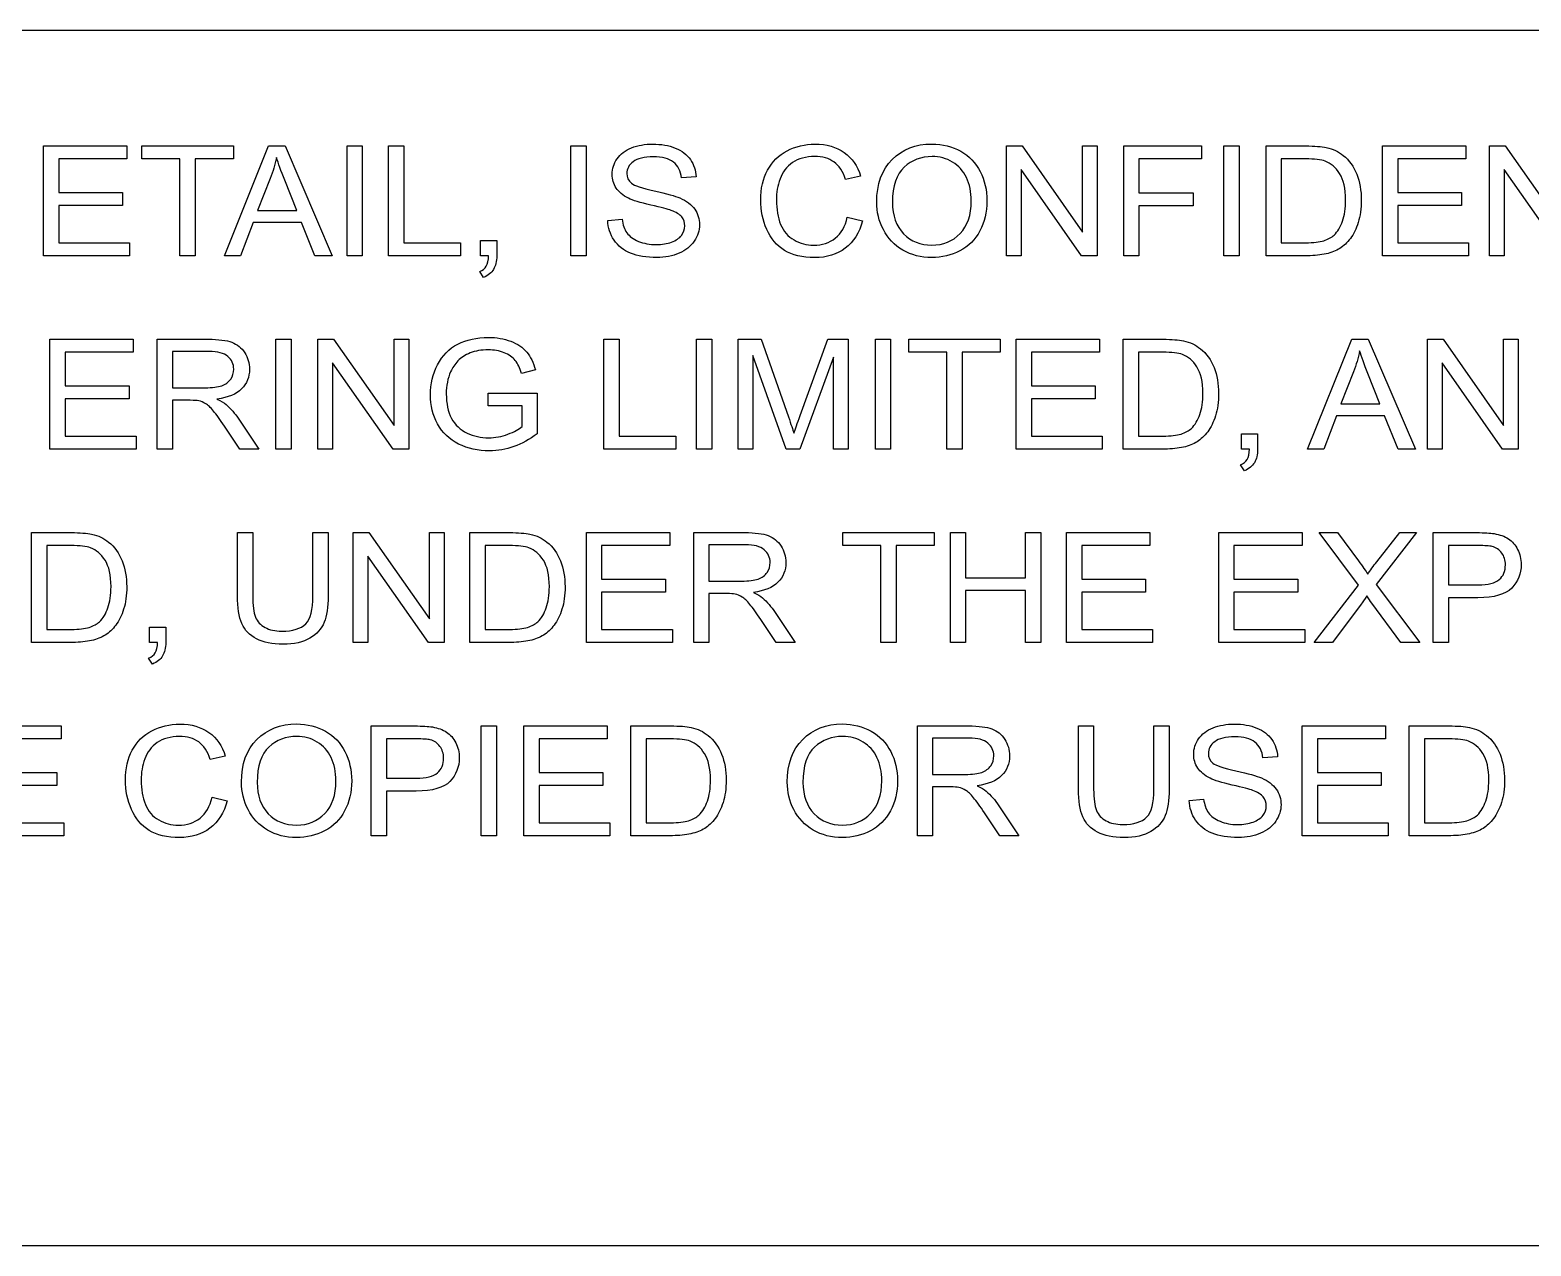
# Model space of a CAD drawing. Header units: millimetres. Extents: x 6 to 858, y 6 to 553.
# Drawn here: x 820.58 to 840.34, y 6.3 to 22.3 of the extents above; entities that cross this region are included whole.
import ezdxf

# ---------------------------------------------------------------- set-up
doc = ezdxf.new("R2010")
doc.units = ezdxf.units.MM
doc.layers.get('0').update_dxf_attribs({"linetype": 'CONTINUOUS'})

msp = doc.modelspace()

# ---------------------------------------------------------------- linework, layer by layer
at = {"color": 7}
for points in [[(784.10002, 22.29999), (857.91326, 22.29999)], [(836.85233, 19.330367), (836.85233, 20.774612), (837.37509, 20.774612)], [(837.371986, 20.604179), (837.053136, 20.604179), (837.053136, 19.5008)], [(829.348279, 20.367731), (829.15575, 20.353948)], [(831.514917, 20.378576), (831.317215, 20.334244)], [(823.742789, 20.347051), (823.576123, 19.92343)], [(823.576123, 19.92343), (824.090606, 19.92343), (823.932215, 20.323406)], [(828.185779, 19.794377), (828.375205, 19.810129)], [(831.339974, 19.836737), (831.540807, 19.788464)], [(826.511899, 19.330365), (826.511899, 19.532323), (826.724111, 19.532323), (826.724111, 19.330365)], [(837.053136, 19.5008), (837.377159, 19.5008)], [(826.617474, 19.330365), (826.511899, 19.330365)], [(837.399945, 19.33037), (836.85233, 19.330367)], [(826.551238, 19.044667), (826.499457, 19.120525)], [(822.255232, 16.786441), (822.255232, 18.230686), (822.928105, 18.230686)], [(829.903136, 16.786441), (829.903136, 18.230686), (830.205433, 18.230686), (830.564629, 17.20809)], [(830.717847, 17.225822), (831.081181, 18.230686), (831.351354, 18.230686), (831.351354, 16.786441), (831.15779, 16.786441), (831.15779, 17.995232), (830.716812, 16.786441), (830.535635, 16.786441), (830.096727, 18.015921), (830.096727, 16.786441), (829.903136, 16.786441)], [(834.973479, 16.786441), (834.973479, 18.230686), (835.496239, 18.230686)], [(822.936381, 18.07109), (822.456037, 18.07109), (822.456037, 17.593287)], [(835.493135, 18.060253), (835.174285, 18.060253), (835.174285, 16.956874)], [(827.233422, 17.826821), (827.052245, 17.779532)], [(838.003451, 17.803127), (837.836785, 17.379507)], [(822.456037, 17.593287), (822.887731, 17.593287)], [(837.836785, 17.379507), (838.351268, 17.379507), (838.192877, 17.779483)], [(822.688968, 17.427775), (822.456037, 17.427775), (822.456037, 16.786436), (822.255232, 16.786441)], [(826.613336, 17.352909), (826.613336, 17.522355), (827.256181, 17.523391), (827.256181, 16.987462)], [(827.059513, 17.084008), (827.059513, 17.352958), (826.613336, 17.352909)], [(823.328709, 17.17952), (823.592675, 16.786441), (823.340089, 16.786441), (823.139283, 17.086915)], [(835.174285, 16.956874), (835.498308, 16.956874)], [(836.529343, 16.786441), (836.529343, 16.9884), (836.741555, 16.9884), (836.741555, 16.786441)], [(835.521067, 16.786444), (834.973479, 16.786441)], [(836.634945, 16.786441), (836.529343, 16.786441)], [(836.568681, 16.500743), (836.516928, 16.576602)], [(820.597904, 14.242518), (820.597904, 15.686762), (821.120663, 15.686762)], [(823.310088, 14.852331), (823.310088, 15.686762), (823.510893, 15.686762), (823.510893, 14.853315)], [(824.302818, 15.686762), (824.503651, 15.686762), (824.503651, 14.852331)], [(824.302818, 14.853315), (824.302818, 15.686762)], [(826.369026, 14.242518), (826.369026, 15.686762), (826.891812, 15.686762)], [(829.317244, 14.242518), (829.317244, 15.686762), (829.99009, 15.686762)], [(837.48483, 14.242518), (838.071757, 14.995179), (837.55417, 15.686762), (837.793308, 15.686762), (838.068653, 15.316343)], [(838.310894, 15.303536), (838.616268, 15.686762), (838.834688, 15.686762), (838.301584, 15.006016), (838.876096, 14.242518), (838.627648, 14.242518), (838.245665, 14.757756)], [(839.053108, 14.242518), (839.053108, 15.686762), (839.625578, 15.686762)], [(821.11756, 15.516329), (820.798737, 15.516329), (820.798737, 14.41295)], [(826.888709, 15.516329), (826.569859, 15.516329), (826.569859, 14.41295)], [(829.998393, 15.527167), (829.518049, 15.527167), (829.518049, 15.049364)], [(839.64213, 15.516322), (839.25394, 15.516322), (839.25394, 15.000106)], [(829.518049, 15.049364), (829.949716, 15.049364)], [(829.75098, 14.883851), (829.518049, 14.883851), (829.518049, 14.242513), (829.317244, 14.242518)], [(839.643165, 14.829682), (839.25394, 14.829682), (839.25394, 14.242526), (839.053108, 14.242518)], [(839.25394, 15.000106), (839.646268, 15.000106)], [(830.390721, 14.635597), (830.654687, 14.242518), (830.402101, 14.242518), (830.201268, 14.542991)], [(838.106958, 14.745934), (837.726009, 14.242518), (837.48483, 14.242518)], [(822.153767, 14.242518), (822.153767, 14.444474), (822.36598, 14.444474), (822.36598, 14.242518)], [(821.145519, 14.242495), (820.597904, 14.242518)], [(820.798737, 14.41295), (821.122732, 14.41295)], [(822.25937, 14.242518), (822.153767, 14.242518)], [(826.916641, 14.242495), (826.369026, 14.242518)], [(826.569859, 14.41295), (826.893881, 14.41295)], [(822.193106, 13.95682), (822.141353, 14.032678)], [(825.072991, 11.698602), (825.072991, 13.142849), (825.645434, 13.142849)], [(828.490118, 11.698602), (828.490118, 13.142849), (829.012877, 13.142849)], [(832.26233, 11.698605), (832.26233, 13.142852), (832.935204, 13.142852)], [(834.382388, 12.30842), (834.382388, 13.142852), (834.583193, 13.142852), (834.583193, 12.309405)], [(835.375118, 13.142852), (835.575951, 13.142852), (835.575951, 12.30842)], [(835.375118, 12.309405), (835.375118, 13.142852)], [(838.738423, 11.698605), (838.738423, 13.142852), (839.261182, 13.142852)], [(825.662014, 12.972409), (825.273824, 12.972409), (825.273824, 12.456191)], [(829.009773, 12.972416), (828.690951, 12.972416), (828.690951, 11.869037)], [(832.94348, 12.983257), (832.463136, 12.983257), (832.463136, 12.505454)], [(839.258079, 12.972419), (838.939256, 12.972419), (838.939256, 11.86904)], [(823.150663, 12.746811), (822.952933, 12.702479)], [(837.004486, 12.735968), (836.811957, 12.722185)], [(825.273824, 12.456191), (825.666152, 12.456191)], [(832.463136, 12.505454), (832.89483, 12.505454)], [(825.663048, 12.285766), (825.273824, 12.285766), (825.273824, 11.69861), (825.072991, 11.698602)], [(832.696066, 12.339941), (832.463136, 12.339941), (832.463136, 11.6986), (832.26233, 11.698605)], [(822.97572, 12.204972), (823.176526, 12.156702)], [(833.335808, 12.091684), (833.599774, 11.698605), (833.347187, 11.698605), (833.146382, 11.999081)], [(835.841986, 12.162617), (836.031412, 12.178369)], [(828.690951, 11.869037), (829.014973, 11.869037)], [(838.939256, 11.86904), (839.263251, 11.86904)], [(829.037733, 11.698581), (828.490118, 11.698602)], [(839.286038, 11.698584), (838.738423, 11.698605)], [(855.099988, 6.299996), (787.099979, 6.299996)]]:
    msp.add_lwpolyline(points, dxfattribs=at)
for points in [[(820.757329, 19.330365), (820.757329, 20.774609), (821.8546, 20.774609), (821.8546, 20.604176), (820.958135, 20.604176), (820.958135, 20.16184), (821.797675, 20.16184), (821.797675, 19.992392), (820.958135, 19.992392), (820.958135, 19.500797), (821.889801, 19.500797), (821.889801, 19.330365)], [(822.553364, 19.330365), (822.553364, 20.604176), (822.053364, 20.604176), (822.053364, 20.774609), (823.256238, 20.774609), (823.256238, 20.604176), (822.75417, 20.604176), (822.75417, 19.330365)], [(823.138221, 19.330365), (823.721037, 20.774609), (823.937388, 20.774609), (824.558508, 19.330365), (824.329716, 19.330365), (824.152704, 19.767776), (823.518135, 19.767776), (823.351469, 19.330365)], [(824.753106, 19.330365), (824.753106, 20.774609), (824.953939, 20.774609), (824.953939, 19.330365)], [(825.299687, 19.330365), (825.299687, 20.774609), (825.50052, 20.774609), (825.50052, 19.500797), (826.247933, 19.500797), (826.247933, 19.330365)], [(827.699255, 19.330365), (827.699255, 20.774609), (827.900061, 20.774609), (827.900061, 19.330365)], [(833.435176, 19.330367), (833.435176, 20.774612), (833.641182, 20.774612), (834.438279, 19.640694), (834.438279, 20.774612), (834.630836, 20.774612), (834.630836, 19.330367), (834.42483, 19.330367), (833.627733, 20.465272), (833.627733, 19.330367)], [(834.978652, 19.330367), (834.978652, 20.774612), (836.002445, 20.774612), (836.002445, 20.604179), (835.179458, 20.604179), (835.179458, 20.156917), (835.89167, 20.156917), (835.89167, 19.986484), (835.179458, 19.986484), (835.179458, 19.330367)], [(836.297474, 19.330367), (836.297474, 20.774612), (836.49828, 20.774612), (836.49828, 19.330367)], [(838.387503, 19.330367), (838.387503, 20.774612), (839.484802, 20.774612), (839.484802, 20.604179), (838.588309, 20.604179), (838.588309, 20.161842), (839.427849, 20.161842), (839.427849, 19.992394), (838.588309, 19.992394), (838.588309, 19.5008), (839.519975, 19.5008), (839.519975, 19.330367)], [(839.795348, 19.330367), (839.795348, 20.774612), (840.001354, 20.774612), (840.798424, 19.640694), (840.798424, 20.774612), (840.990981, 20.774612), (840.990981, 19.330367), (840.784975, 19.330367), (839.987878, 20.465272), (839.987878, 19.330367)], [(831.72713, 20.03377)], [(831.93417, 20.030817)], [(828.185779, 19.794377)], [(831.339974, 19.836737)], [(820.842214, 16.786441), (820.842214, 18.230686), (821.939485, 18.230686), (821.939485, 18.060253), (821.04302, 18.060253), (821.04302, 17.617916), (821.88256, 17.617916), (821.88256, 17.448468), (821.04302, 17.448468), (821.04302, 16.956874), (821.974686, 16.956874), (821.974686, 16.786441)], [(823.817302, 16.786441), (823.817302, 18.230686), (824.018135, 18.230686), (824.018135, 16.786441)], [(824.370089, 16.786441), (824.370089, 18.230686), (824.576095, 18.230686), (825.373192, 17.096765), (825.373192, 18.230686), (825.565749, 18.230686), (825.565749, 16.786441), (825.359743, 16.786441), (824.562646, 17.921346), (824.562646, 16.786441)], [(828.132991, 16.786441), (828.132991, 18.230686), (828.333824, 18.230686), (828.333824, 16.956874), (829.08121, 16.956874), (829.08121, 16.786441)], [(829.354486, 16.786441), (829.354486, 18.230686), (829.555319, 18.230686), (829.555319, 16.786441)], [(831.709543, 16.786441), (831.709543, 18.230686), (831.910376, 18.230686), (831.910376, 16.786441)], [(832.65052, 16.786441), (832.65052, 18.060253), (832.150521, 18.060253), (832.150521, 18.230686), (833.353395, 18.230686), (833.353395, 18.060253), (832.851353, 18.060253), (832.851353, 16.786441)], [(833.563538, 16.786441), (833.563538, 18.230686), (834.660837, 18.230686), (834.660837, 18.060253), (833.764371, 18.060253), (833.764371, 17.617916), (834.603911, 17.617916), (834.603911, 17.448468), (833.764371, 17.448468), (833.764371, 16.956874), (834.696038, 16.956874), (834.696038, 16.786441)], [(837.398911, 16.786441), (837.981699, 18.230686), (838.19805, 18.230686), (838.81917, 16.786441), (838.590378, 16.786441), (838.413366, 17.223853), (837.778797, 17.223853), (837.612158, 16.786441)], [(838.97756, 16.786441), (838.97756, 18.230686), (839.183539, 18.230686), (839.980636, 17.096765), (839.980636, 18.230686), (840.173193, 18.230686), (840.173193, 16.786441), (839.967187, 16.786441), (839.17009, 17.921346), (839.17009, 16.786441)], [(824.835922, 14.242518), (824.835922, 15.686762), (825.041928, 15.686762), (825.839025, 14.552842), (825.839025, 15.686762), (826.031555, 15.686762), (826.031555, 14.242518), (825.825577, 14.242518), (825.028479, 15.377423), (825.028479, 14.242518)], [(827.904199, 14.242518), (827.904199, 15.686762), (829.001497, 15.686762), (829.001497, 15.516329), (828.105032, 15.516329), (828.105032, 15.073993), (828.944572, 15.073993), (828.944572, 14.904545), (828.105032, 14.904545), (828.105032, 14.41295), (829.036698, 14.41295), (829.036698, 14.242518)], [(831.782014, 14.242518), (831.782014, 15.516329), (831.282014, 15.516329), (831.282014, 15.686762), (832.484888, 15.686762), (832.484888, 15.516329), (831.982819, 15.516329), (831.982819, 14.242518)], [(832.697101, 14.242518), (832.697101, 15.686762), (832.897934, 15.686762), (832.897934, 15.093696), (833.686728, 15.093696), (833.686728, 15.686762), (833.887561, 15.686762), (833.887561, 14.242518), (833.686728, 14.242518), (833.686728, 14.923264), (832.897934, 14.923264), (832.897934, 14.242518)], [(834.226066, 14.242518), (834.226066, 15.686762), (835.323365, 15.686762), (835.323365, 15.516329), (834.426899, 15.516329), (834.426899, 15.073993), (835.266412, 15.073993), (835.266412, 14.904545), (834.426899, 14.904545), (834.426899, 14.41295), (835.358566, 14.41295), (835.358566, 14.242518)], [(836.229141, 14.242518), (836.229141, 15.686762), (837.32644, 15.686762), (837.32644, 15.516329), (836.429974, 15.516329), (836.429974, 15.073993), (837.269487, 15.073993), (837.269487, 14.904545), (836.429974, 14.904545), (836.429974, 14.41295), (837.361641, 14.41295), (837.361641, 14.242518)], [(819.893968, 11.6986), (819.893968, 13.142846), (820.991267, 13.142846), (820.991267, 12.972414), (820.094801, 12.972414), (820.094801, 12.530077), (820.934341, 12.530077), (820.934341, 12.360629), (820.094801, 12.360629), (820.094801, 11.869035), (821.026467, 11.869035), (821.026467, 11.6986)], [(826.521209, 11.698602), (826.521209, 13.142849), (826.722042, 13.142849), (826.722042, 11.698602)], [(827.080204, 11.698602), (827.080204, 13.142849), (828.177502, 13.142849), (828.177502, 12.972416), (827.281037, 12.972416), (827.281037, 12.53008), (828.120577, 12.53008), (828.120577, 12.360632), (827.281037, 12.360632), (827.281037, 11.869037), (828.212703, 11.869037), (828.212703, 11.698602)], [(837.328509, 11.698605), (837.328509, 13.142852), (838.425808, 13.142852), (838.425808, 12.972419), (837.529342, 12.972419), (837.529342, 12.530082), (838.368854, 12.530082), (838.368854, 12.360634), (837.529342, 12.360634), (837.529342, 11.86904), (838.460981, 11.86904), (838.460981, 11.698605)], [(823.362875, 12.402005)], [(823.569916, 12.399052)], [(830.549111, 12.402008)], [(830.756124, 12.399054)], [(822.97572, 12.204972)], [(835.841986, 12.162614)]]:
    msp.add_lwpolyline(points, close=True, dxfattribs=at)
for points in [[(828.308968, 20.605156), (828.352436, 20.668862), (828.415923, 20.717134), (828.499429, 20.749972)], [(828.499429, 20.749972), (828.582934, 20.782812), (828.67576, 20.799233), (828.777905, 20.799233)], [(828.777905, 20.799233), (828.890395, 20.799233), (828.989428, 20.781828), (829.075003, 20.747019)], [(830.547042, 20.71156), (830.658825, 20.770014), (830.781661, 20.79924), (830.915549, 20.79924)], [(830.915549, 20.79924), (831.067388, 20.79924), (831.19506, 20.76246), (831.298566, 20.6889)], [(831.930032, 20.596295), (832.0653, 20.732248), (832.239898, 20.800225), (832.453825, 20.800225)], [(832.453825, 20.800225), (832.593921, 20.800225), (832.720214, 20.768371), (832.832705, 20.704663)], [(837.37509, 20.774612), (837.493097, 20.774612), (837.583155, 20.76772), (837.645262, 20.753936)], [(837.645262, 20.753936), (837.732217, 20.73489), (837.806412, 20.70041), (837.867848, 20.650496)], [(823.824571, 20.622895), (823.805241, 20.530291), (823.777981, 20.438343), (823.742789, 20.347051)], [(823.932215, 20.323406), (823.883901, 20.44491), (823.84802, 20.544739), (823.824571, 20.622895)], [(828.243739, 20.401226), (828.243739, 20.474128), (828.265482, 20.542104), (828.308968, 20.605156)], [(828.520146, 20.566741), (828.464936, 20.524708), (828.43733, 20.473808), (828.43733, 20.41404)], [(828.786181, 20.630777), (828.664725, 20.630777), (828.576047, 20.609431), (828.520146, 20.566741)], [(829.050147, 20.560831), (828.990798, 20.607462), (828.90281, 20.630777), (828.786181, 20.630777)], [(829.15575, 20.353948), (829.145404, 20.445238), (829.110204, 20.514199), (829.050147, 20.560831)], [(829.075003, 20.747019), (829.161267, 20.712866), (829.227522, 20.662294), (829.273767, 20.595303)], [(829.273767, 20.595303), (829.319993, 20.528311), (829.344831, 20.452454), (829.348279, 20.367731)], [(830.289256, 20.456403), (830.350003, 20.568712), (830.435931, 20.653765), (830.547042, 20.71156)], [(830.618451, 20.555906), (830.540463, 20.502707), (830.485597, 20.431117), (830.453854, 20.341138)], [(830.911411, 20.635702), (830.794783, 20.635702), (830.697129, 20.609103), (830.618451, 20.555906)], [(831.163997, 20.563785), (831.097062, 20.61173), (831.012867, 20.635702), (830.911411, 20.635702)], [(831.317215, 20.334244), (831.282005, 20.439328), (831.230932, 20.515841), (831.163997, 20.563785)], [(831.298566, 20.6889), (831.402091, 20.615342), (831.474208, 20.511901), (831.514917, 20.378576)], [(831.72713, 20.03377), (831.72713, 20.273491), (831.794764, 20.461), (831.930032, 20.596295)], [(832.45486, 20.635705), (832.312695, 20.635705), (832.190204, 20.589074), (832.087388, 20.495813)], [(832.72506, 20.562803), (832.645003, 20.611404), (832.554936, 20.635705), (832.45486, 20.635705)], [(832.908279, 20.358875), (832.86688, 20.446882), (832.805807, 20.514858), (832.72506, 20.562803)], [(832.832705, 20.704663), (832.945195, 20.640957), (833.03077, 20.551964), (833.089429, 20.437684)], [(837.631814, 20.574625), (837.577982, 20.594328), (837.491373, 20.604179), (837.371986, 20.604179)], [(837.82124, 20.411089), (837.769496, 20.492529), (837.706354, 20.547041), (837.631814, 20.574625)], [(837.867848, 20.650496), (837.947887, 20.586132), (838.00758, 20.503707), (838.046928, 20.403221)], [(828.296554, 20.220943), (828.261344, 20.274798), (828.243739, 20.334893), (828.243739, 20.401226)], [(828.43733, 20.41404), (828.43733, 20.362155), (828.456995, 20.319466), (828.496325, 20.285971)], [(830.199199, 20.063324), (830.199199, 20.213726), (830.229218, 20.344753), (830.289256, 20.456403)], [(832.087388, 20.495813), (831.985242, 20.403207), (831.93417, 20.248208), (831.93417, 20.030817)], [(832.971412, 20.051505), (832.971412, 20.169068), (832.950368, 20.271525), (832.908279, 20.358875)], [(833.089429, 20.437684), (833.148777, 20.324063), (833.178452, 20.195007), (833.178452, 20.050518)], [(837.899918, 20.063327), (837.899918, 20.214385), (837.873692, 20.330306), (837.82124, 20.411089)], [(838.046928, 20.403221), (838.086948, 20.303391), (838.106958, 20.189112), (838.106958, 20.060384)], [(828.459055, 20.086961), (828.386602, 20.123083), (828.332435, 20.167743), (828.296554, 20.220943)], [(828.496325, 20.285971), (828.534983, 20.252474), (828.63574, 20.217993), (828.798595, 20.182528)], [(828.798595, 20.182528), (828.962158, 20.147719), (829.074304, 20.117179), (829.135032, 20.090909)], [(830.453854, 20.341138), (830.422111, 20.251817), (830.406239, 20.159541), (830.406239, 20.064309)], [(828.752015, 19.996325), (828.612609, 20.028507), (828.514955, 20.058719), (828.459055, 20.086961)], [(829.022215, 19.926379), (828.981488, 19.941492), (828.891421, 19.964807), (828.752015, 19.996325)], [(829.135032, 20.090909), (829.223365, 20.052159), (829.288586, 20.0029), (829.330692, 19.943134)], [(830.278911, 19.676155), (830.22577, 19.796346), (830.199199, 19.925402), (830.199199, 20.063324)], [(830.406239, 20.064309), (830.406239, 19.941493), (830.424878, 19.834111), (830.462157, 19.742163)], [(831.814084, 19.673202), (831.756114, 19.786823), (831.72713, 19.907013), (831.72713, 20.03377)], [(831.93417, 20.030817), (831.93417, 19.856771), (831.983173, 19.719505), (832.08118, 19.619019)], [(832.824428, 19.62099), (832.922417, 19.722133), (832.971412, 19.865638), (832.971412, 20.051505)], [(833.178452, 20.050518), (833.178452, 19.904058), (833.147398, 19.773031), (833.085291, 19.657439)], [(837.859544, 19.784526), (837.88646, 19.86137), (837.899918, 19.954303), (837.899918, 20.063327)], [(838.106958, 20.060384), (838.106958, 19.950704), (838.0935, 19.853501), (838.066584, 19.768776)], [(828.268595, 19.534292), (828.216143, 19.611136), (828.188537, 19.69783), (828.185779, 19.794377)], [(828.375205, 19.810129), (828.384098, 19.737885), (828.404806, 19.678447), (828.43733, 19.631815)], [(829.158853, 19.84067), (829.131248, 19.874823), (829.085702, 19.903393), (829.022215, 19.926379)], [(829.200261, 19.722451), (829.200261, 19.767769), (829.186459, 19.807175), (829.158853, 19.84067)], [(829.330692, 19.943134), (829.372781, 19.884024), (829.393825, 19.81572), (829.393825, 19.738222)], [(831.181584, 19.561877), (831.259572, 19.623614), (831.312369, 19.715234), (831.339974, 19.836737)], [(831.540807, 19.788464), (831.498701, 19.631496), (831.42279, 19.511634), (831.313077, 19.42888)], [(837.748796, 19.602271), (837.796402, 19.647589), (837.833318, 19.708341), (837.859544, 19.784526)], [(838.066584, 19.768776), (838.039669, 19.684053), (838.005166, 19.613778), (837.963078, 19.557952)], [(828.43733, 19.631815), (828.470453, 19.585841), (828.521526, 19.548405), (828.590548, 19.519509)], [(829.026353, 19.509656), (829.085012, 19.531329), (829.128489, 19.560884), (829.156784, 19.59832)], [(829.156784, 19.59832), (829.185769, 19.636413), (829.200261, 19.67779), (829.200261, 19.722451)], [(829.393825, 19.738222), (829.393825, 19.661379), (829.370712, 19.588805), (829.324485, 19.520501)], [(830.512876, 19.40031), (830.410731, 19.464018), (830.332743, 19.555966), (830.278911, 19.676155)], [(830.462157, 19.742163), (830.500108, 19.650871), (830.558767, 19.582566), (830.638135, 19.537248)], [(832.069774, 19.404251), (831.957283, 19.46993), (831.872053, 19.55958), (831.814084, 19.673202)], [(832.08118, 19.619019), (832.179859, 19.519189), (832.303384, 19.469274), (832.451756, 19.469274)], [(832.451756, 19.469274), (832.602905, 19.469274), (832.727129, 19.519846), (832.824428, 19.62099)], [(833.085291, 19.657439), (833.023183, 19.541846), (832.935195, 19.454167), (832.821325, 19.394401)], [(837.612158, 19.5274), (837.669438, 19.545132), (837.714984, 19.570089), (837.748796, 19.602271)], [(828.487014, 19.362875), (828.394543, 19.400968), (828.321736, 19.458107), (828.268595, 19.534292)], [(828.590548, 19.519509), (828.659552, 19.491266), (828.737187, 19.477145), (828.823451, 19.477145)], [(828.823451, 19.477145), (828.90006, 19.477145), (828.967694, 19.487982), (829.026353, 19.509656)], [(829.324485, 19.520501), (829.27824, 19.452853), (829.211641, 19.399983), (829.124687, 19.36189)], [(830.912446, 19.305736), (830.748883, 19.305736), (830.615693, 19.337261), (830.512876, 19.40031)], [(830.638135, 19.537248), (830.717484, 19.491931), (830.803404, 19.469272), (830.895893, 19.469272)], [(830.895893, 19.469272), (831.008384, 19.469272), (831.103614, 19.50014), (831.181584, 19.561877)], [(831.313077, 19.42888), (831.204035, 19.346784), (831.070491, 19.305736), (830.912446, 19.305736)], [(832.452791, 19.305736), (832.309936, 19.305736), (832.182264, 19.338574), (832.069774, 19.404251)], [(832.821325, 19.394401), (832.707455, 19.335291), (832.58461, 19.305736), (832.452791, 19.305736)], [(837.377159, 19.5008), (837.477235, 19.5008), (837.555568, 19.509667), (837.612158, 19.5274)], [(837.82437, 19.426926), (837.774677, 19.395401), (837.714285, 19.371428), (837.643193, 19.355009)], [(837.963078, 19.557952), (837.920971, 19.502784), (837.874735, 19.459109), (837.82437, 19.426926)], [(826.499457, 19.120525), (826.538805, 19.136951), (826.56779, 19.161252), (826.586411, 19.193427)], [(826.586411, 19.193427), (826.605051, 19.224953), (826.615405, 19.270599), (826.617474, 19.330365)], [(826.724111, 19.330365), (826.724111, 19.25615), (826.710309, 19.196384), (826.682703, 19.151066)], [(828.832762, 19.305736), (828.695425, 19.305736), (828.580176, 19.324782), (828.487014, 19.362875)], [(829.124687, 19.36189), (829.038422, 19.324454), (828.941114, 19.305736), (828.832762, 19.305736)], [(837.643193, 19.355009), (837.57281, 19.338583), (837.491727, 19.33037), (837.399945, 19.33037)], [(826.682703, 19.151066), (826.655098, 19.105092), (826.611276, 19.069626), (826.551238, 19.044667)], [(822.928105, 18.230686), (823.063355, 18.230686), (823.166181, 18.217551), (823.236582, 18.191281)], [(823.236582, 18.191281), (823.306966, 18.165666), (823.363211, 18.12002), (823.405318, 18.054343)], [(826.211697, 18.166699), (826.327636, 18.225809), (826.461171, 18.255364), (826.612302, 18.255364)], [(826.612302, 18.255364), (826.722033, 18.255364), (826.821066, 18.238288), (826.909399, 18.204137)], [(826.909399, 18.204137), (826.998422, 18.17064), (827.068125, 18.123681), (827.118508, 18.063258)], [(835.496239, 18.230686), (835.614246, 18.230686), (835.704304, 18.223794), (835.766412, 18.21001)], [(835.766412, 18.21001), (835.853366, 18.190964), (835.927552, 18.156484), (835.988969, 18.10657)], [(823.18276, 18.005085), (823.130998, 18.049089), (823.048872, 18.07109), (822.936381, 18.07109)], [(823.261411, 17.836622), (823.261411, 17.904926), (823.235194, 17.96108), (823.18276, 18.005085)], [(823.405318, 18.054343), (823.447407, 17.988665), (823.468451, 17.916091), (823.468451, 17.836622)], [(825.944601, 17.894795), (826.006726, 18.016956), (826.095759, 18.107591), (826.211697, 18.166699)], [(826.37526, 18.051436), (826.308307, 18.025165), (826.254131, 17.990356), (826.212732, 17.947009)], [(826.613336, 18.091828), (826.521554, 18.091828), (826.442196, 18.078364), (826.37526, 18.051436)], [(826.822445, 18.053408), (826.759648, 18.079021), (826.689945, 18.091828), (826.613336, 18.091828)], [(826.96736, 17.952921), (826.933547, 17.994953), (826.885242, 18.028449), (826.822445, 18.053408)], [(827.118508, 18.063258), (827.168891, 18.002836), (827.207196, 17.924023), (827.233422, 17.826821)], [(835.752963, 18.030699), (835.699131, 18.050402), (835.612522, 18.060253), (835.493135, 18.060253)], [(835.942389, 17.867163), (835.890626, 17.948603), (835.827485, 18.003115), (835.752963, 18.030699)], [(835.988969, 18.10657), (836.069027, 18.042206), (836.128729, 17.959781), (836.168077, 17.859295)], [(838.085233, 18.078972), (838.065904, 17.986367), (838.038643, 17.894419), (838.003451, 17.803127)], [(838.192877, 17.779483), (838.144563, 17.900986), (838.108682, 18.000816), (838.085233, 18.078972)], [(823.221037, 17.706581), (823.247953, 17.746644), (823.261411, 17.789991), (823.261411, 17.836622)], [(823.468451, 17.836622), (823.468451, 17.734165), (823.433604, 17.647799), (823.36391, 17.577525)], [(825.852474, 17.501716), (825.852474, 17.642265), (825.883183, 17.773292), (825.944601, 17.894795)], [(826.117474, 17.804161), (826.078834, 17.71484), (826.059514, 17.617965), (826.059514, 17.513538)], [(826.212732, 17.947009), (826.172005, 17.903662), (826.140252, 17.856046), (826.117474, 17.804161)], [(827.052245, 17.779532), (827.029485, 17.85309), (827.00119, 17.910887), (826.96736, 17.952921)], [(836.021067, 17.519401), (836.021067, 17.670459), (835.994841, 17.78638), (835.942389, 17.867163)], [(836.168077, 17.859295), (836.208097, 17.759465), (836.228107, 17.645186), (836.228107, 17.516458)], [(822.887731, 17.593287), (822.979513, 17.593287), (823.051285, 17.602154), (823.103048, 17.619888)], [(823.103048, 17.619888), (823.154792, 17.638276), (823.194122, 17.667174), (823.221037, 17.706581)], [(822.800777, 17.420883), (822.778, 17.425478), (822.74073, 17.427775), (822.688968, 17.427775)], [(822.89187, 17.382463), (822.862195, 17.400853), (822.831831, 17.41366), (822.800777, 17.420883)], [(823.36391, 17.577525), (823.294198, 17.50725), (823.186535, 17.462589), (823.040922, 17.443543)], [(823.040922, 17.443543), (823.094064, 17.419242), (823.134437, 17.39527), (823.162043, 17.371626)], [(825.945635, 17.116518), (825.883528, 17.231454), (825.852474, 17.359854), (825.852474, 17.501716)], [(826.059514, 17.513538), (826.059514, 17.384811), (826.082637, 17.277101), (826.128881, 17.190407)], [(835.980693, 17.2406), (836.007609, 17.317442), (836.021067, 17.410375), (836.021067, 17.519401)], [(836.228107, 17.516458), (836.228107, 17.406776), (836.214649, 17.309573), (836.187733, 17.22485)], [(822.994341, 17.285917), (822.956391, 17.331891), (822.922234, 17.364073), (822.89187, 17.382463)], [(823.139283, 17.086915), (823.080606, 17.173609), (823.032292, 17.239943), (822.994341, 17.285917)], [(823.162043, 17.371626), (823.220702, 17.320397), (823.276257, 17.256362), (823.328709, 17.17952)], [(830.564629, 17.20809), (830.597752, 17.112858), (830.621909, 17.041598), (830.6371, 16.994309)], [(830.6371, 16.994309), (830.654342, 17.046852), (830.681258, 17.124023), (830.717847, 17.225822)], [(835.869945, 17.058345), (835.917551, 17.103663), (835.954467, 17.164415), (835.980693, 17.2406)], [(836.187733, 17.22485), (836.160818, 17.140127), (836.126315, 17.069852), (836.084227, 17.014026)], [(826.221008, 16.852496), (826.099552, 16.913576), (826.007761, 17.001584), (825.945635, 17.116518)], [(826.128881, 17.190407), (826.175798, 17.103711), (826.243777, 17.039347), (826.332818, 16.997315)], [(826.332818, 16.997315), (826.421841, 16.955281), (826.516382, 16.934263), (826.61644, 16.934263)], [(826.871095, 16.981552), (826.953911, 17.013734), (827.016717, 17.047886), (827.059513, 17.084008)], [(835.73328, 16.983472), (835.790559, 17.001205), (835.836115, 17.026163), (835.869945, 17.058345)], [(836.084227, 17.014026), (836.04212, 16.958858), (835.995875, 16.915182), (835.945492, 16.883)], [(826.627819, 16.761862), (826.478758, 16.761862), (826.343154, 16.792073), (826.221008, 16.852496)], [(826.61644, 16.934263), (826.703394, 16.934263), (826.788279, 16.950026), (826.871095, 16.981552)], [(826.950807, 16.818016), (826.845903, 16.78058), (826.738241, 16.761862), (826.627819, 16.761862)], [(827.256181, 16.987462), (827.157502, 16.912591), (827.055711, 16.856109), (826.950807, 16.818016)], [(835.498308, 16.956874), (835.598366, 16.956874), (835.67669, 16.96574), (835.73328, 16.983472)], [(835.764343, 16.811083), (835.693959, 16.794657), (835.612867, 16.786444), (835.521067, 16.786444)], [(835.945492, 16.883), (835.895817, 16.851475), (835.835434, 16.827502), (835.764343, 16.811083)], [(836.516928, 16.576602), (836.556258, 16.593028), (836.585243, 16.617328), (836.603882, 16.649503)], [(836.700147, 16.607143), (836.672542, 16.561169), (836.62872, 16.525702), (836.568681, 16.500743)], [(836.603882, 16.649503), (836.622504, 16.681029), (836.632858, 16.726675), (836.634945, 16.786441)], [(836.741555, 16.786441), (836.741555, 16.712225), (836.727752, 16.652459), (836.700147, 16.607143)], [(821.120663, 15.686762), (821.238671, 15.686762), (821.328729, 15.679862), (821.390836, 15.666061)], [(821.390836, 15.666061), (821.477808, 15.647015), (821.552003, 15.612534), (821.613421, 15.562618)], [(826.891812, 15.686762), (827.00982, 15.686762), (827.099878, 15.679862), (827.161985, 15.666061)], [(827.161985, 15.666061), (827.248939, 15.647015), (827.323125, 15.612534), (827.384543, 15.562618)], [(829.99009, 15.686762), (830.125358, 15.686762), (830.228193, 15.673626), (830.298594, 15.647355)], [(830.298594, 15.647355), (830.368978, 15.621742), (830.425223, 15.576097), (830.46733, 15.51042)], [(839.625578, 15.686762), (839.726326, 15.686762), (839.80327, 15.682168), (839.856412, 15.672979)], [(839.856412, 15.672979), (839.930952, 15.661164), (839.993413, 15.638505), (840.043796, 15.605002)], [(821.377387, 15.486775), (821.323556, 15.506478), (821.236947, 15.516329), (821.11756, 15.516329)], [(821.566841, 15.323237), (821.515078, 15.404679), (821.451927, 15.459191), (821.377387, 15.486775)], [(821.613421, 15.562618), (821.69346, 15.498256), (821.753154, 15.41583), (821.792502, 15.315343)], [(827.148537, 15.486775), (827.094705, 15.506478), (827.008096, 15.516329), (826.888709, 15.516329)], [(827.337963, 15.323237), (827.2862, 15.404679), (827.223058, 15.459191), (827.148537, 15.486775)], [(827.384543, 15.562618), (827.4646, 15.498256), (827.524294, 15.41583), (827.563624, 15.315343)], [(830.244745, 15.461159), (830.193001, 15.505165), (830.110883, 15.527167), (829.998393, 15.527167)], [(830.323423, 15.292699), (830.323423, 15.361002), (830.297197, 15.417156), (830.244745, 15.461159)], [(830.46733, 15.51042), (830.509419, 15.444741), (830.530463, 15.372167), (830.530463, 15.292699)], [(839.829515, 15.503523), (839.795684, 15.512055), (839.733223, 15.516322), (839.64213, 15.516322)], [(839.955808, 15.417814), (839.924046, 15.461161), (839.881948, 15.489731), (839.829515, 15.503523)], [(840.004457, 15.263144), (840.004457, 15.323567), (839.988241, 15.375124), (839.955808, 15.417814)], [(840.043796, 15.605002), (840.094161, 15.572164), (840.134525, 15.525861), (840.164889, 15.466095)], [(840.164889, 15.466095), (840.195961, 15.406329), (840.211497, 15.340651), (840.211497, 15.269062)], [(821.645491, 14.975478), (821.645491, 15.126534), (821.619274, 15.242454), (821.566841, 15.323237)], [(821.792502, 15.315343), (821.832522, 15.215513), (821.852531, 15.101235), (821.852531, 14.972508)], [(827.416641, 14.975478), (827.416641, 15.126534), (827.390415, 15.242454), (827.337963, 15.323237)], [(827.563624, 15.315343), (827.603662, 15.215513), (827.623681, 15.101235), (827.623681, 14.972508)], [(830.283049, 15.162658), (830.309965, 15.202721), (830.323423, 15.246068), (830.323423, 15.292699)], [(830.530463, 15.292699), (830.530463, 15.190242), (830.495616, 15.103876), (830.425922, 15.033601)], [(838.068653, 15.316343), (838.125933, 15.239499), (838.166651, 15.180389), (838.190808, 15.139013)], [(838.190808, 15.139013), (838.224621, 15.191554), (838.264649, 15.246395), (838.310894, 15.303536)], [(839.922676, 15.069068), (839.977197, 15.115042), (840.004457, 15.179734), (840.004457, 15.263144)], [(840.211497, 15.269062), (840.211497, 15.146246), (840.170434, 15.042148), (840.088308, 14.956766)], [(829.949716, 15.049364), (830.041516, 15.049364), (830.113297, 15.05823), (830.16506, 15.075962)], [(830.425922, 15.033601), (830.35621, 14.963326), (830.248547, 14.918666), (830.102934, 14.899619)], [(830.16506, 15.075962), (830.216804, 15.094352), (830.256134, 15.12325), (830.283049, 15.162658)], [(839.646268, 15.000106), (839.776019, 15.000106), (839.868155, 15.023093), (839.922676, 15.069068)], [(821.605118, 14.696677), (821.632033, 14.773518), (821.645491, 14.866452), (821.645491, 14.975478)], [(821.852531, 14.972508), (821.852531, 14.862827), (821.839073, 14.765624), (821.812158, 14.680901)], [(823.368048, 14.489793), (823.329408, 14.578456), (823.310088, 14.699302), (823.310088, 14.852331)], [(823.510893, 14.853315), (823.510893, 14.727872), (823.522972, 14.635268), (823.547129, 14.575502)], [(824.208622, 14.485852), (824.27142, 14.549558), (824.302818, 14.672046), (824.302818, 14.853315)], [(824.503651, 14.852331), (824.503651, 14.707183), (824.486391, 14.59192), (824.451871, 14.50654)], [(827.376267, 14.696677), (827.403183, 14.773518), (827.416641, 14.866452), (827.416641, 14.975478)], [(827.623681, 14.972508), (827.623681, 14.862827), (827.610223, 14.765624), (827.583307, 14.680901)], [(829.862762, 14.87696), (829.840003, 14.881554), (829.802742, 14.883851), (829.75098, 14.883851)], [(829.953882, 14.83854), (829.924207, 14.85693), (829.893834, 14.869736), (829.862762, 14.87696)], [(830.056353, 14.741994), (830.018403, 14.787968), (829.984246, 14.82015), (829.953882, 14.83854)], [(830.102934, 14.899619), (830.156076, 14.875319), (830.196449, 14.851346), (830.224054, 14.827702)], [(830.224054, 14.827702), (830.282714, 14.776474), (830.338269, 14.712439), (830.390721, 14.635597)], [(838.179429, 14.854303), (838.145616, 14.80176), (838.121459, 14.765637), (838.106958, 14.745934)], [(838.245665, 14.757756), (838.224285, 14.787311), (838.202206, 14.819493), (838.179429, 14.854303)], [(840.088308, 14.956766), (840.006181, 14.872043), (839.8578, 14.829682), (839.643165, 14.829682)], [(821.49437, 14.514422), (821.541994, 14.55974), (821.57891, 14.620491), (821.605118, 14.696677)], [(821.812158, 14.680901), (821.785242, 14.596176), (821.75074, 14.525901), (821.708651, 14.470077)], [(827.265492, 14.514422), (827.313116, 14.55974), (827.350041, 14.620491), (827.376267, 14.696677)], [(827.583307, 14.680901), (827.556391, 14.596176), (827.52188, 14.525901), (827.479773, 14.470077)], [(830.201268, 14.542991), (830.142609, 14.629685), (830.094304, 14.696019), (830.056353, 14.741994)], [(821.122732, 14.41295), (821.222808, 14.41295), (821.301141, 14.421816), (821.357731, 14.439548)], [(821.357731, 14.439548), (821.415011, 14.457282), (821.460557, 14.48224), (821.49437, 14.514422)], [(821.708651, 14.470077), (821.666545, 14.414907), (821.620309, 14.371231), (821.569944, 14.339048)], [(823.561612, 14.287835), (823.47121, 14.334465), (823.406688, 14.401785), (823.368048, 14.489793)], [(823.547129, 14.575502), (823.571975, 14.516392), (823.614073, 14.470746), (823.673422, 14.438564)], [(823.673422, 14.438564), (823.73346, 14.406382), (823.806612, 14.390291), (823.892876, 14.390291)], [(823.892876, 14.390291), (824.040558, 14.390291), (824.145807, 14.422145), (824.208622, 14.485852)], [(824.451871, 14.50654), (824.417369, 14.421159), (824.354916, 14.351541), (824.264514, 14.297685)], [(826.893881, 14.41295), (826.993939, 14.41295), (827.072263, 14.421816), (827.128853, 14.439548)], [(827.128853, 14.439548), (827.186133, 14.457282), (827.231679, 14.48224), (827.265492, 14.514422)], [(827.479773, 14.470077), (827.437685, 14.414907), (827.391449, 14.371231), (827.341066, 14.339048)], [(821.388767, 14.267134), (821.318383, 14.250708), (821.237301, 14.242495), (821.145519, 14.242495)], [(821.569944, 14.339048), (821.520251, 14.307525), (821.459859, 14.283553), (821.388767, 14.267134)], [(822.228307, 14.10558), (822.246946, 14.137104), (822.257301, 14.18275), (822.25937, 14.242518)], [(822.36598, 14.242518), (822.36598, 14.168302), (822.352177, 14.108534), (822.324572, 14.063217)], [(823.91049, 14.217889), (823.768325, 14.217889), (823.652033, 14.241204), (823.561612, 14.287835)], [(824.264514, 14.297685), (824.174801, 14.244488), (824.056793, 14.217889), (823.91049, 14.217889)], [(827.159916, 14.267134), (827.089515, 14.250708), (827.008423, 14.242495), (826.916641, 14.242495)], [(827.341066, 14.339048), (827.291373, 14.307525), (827.23099, 14.283553), (827.159916, 14.267134)], [(822.141353, 14.032678), (822.180701, 14.049104), (822.209686, 14.073405), (822.228307, 14.10558)], [(822.324572, 14.063217), (822.296966, 14.017243), (822.253144, 13.981777), (822.193106, 13.95682)], [(821.925002, 12.824638), (821.98573, 12.936947), (822.07165, 13.022), (822.182761, 13.079795)], [(822.182761, 13.079795), (822.294562, 13.138248), (822.417406, 13.167475), (822.551295, 13.167475)], [(822.551295, 13.167475), (822.703115, 13.167475), (822.830788, 13.130696), (822.934312, 13.057138)], [(822.934312, 13.057138), (823.037819, 12.98358), (823.109935, 12.880137), (823.150663, 12.746811)], [(823.565777, 12.964532), (823.701027, 13.100484), (823.875625, 13.16846), (824.089571, 13.16846)], [(824.089571, 13.16846), (824.229667, 13.16846), (824.35596, 13.136607), (824.46845, 13.072901)], [(824.46845, 13.072901), (824.580941, 13.009193), (824.666515, 12.9202), (824.725174, 12.805922)], [(825.645434, 13.142849), (825.7462, 13.142849), (825.823154, 13.138255), (825.876295, 13.129066)], [(825.876295, 13.129066), (825.950835, 13.117251), (826.013287, 13.094592), (826.063652, 13.061089)], [(826.063652, 13.061089), (826.114035, 13.02825), (826.154409, 12.981947), (826.184773, 12.922179)], [(829.012877, 13.142849), (829.130903, 13.142849), (829.22097, 13.135949), (829.283077, 13.122148)], [(829.283077, 13.122148), (829.370031, 13.103102), (829.444217, 13.068621), (829.505635, 13.018705)], [(830.751986, 12.964535), (830.887254, 13.100487), (831.061861, 13.168462), (831.275807, 13.168462)], [(831.275807, 13.168462), (831.415903, 13.168462), (831.542196, 13.136609), (831.654686, 13.072903)], [(831.654686, 13.072903), (831.767177, 13.009196), (831.852751, 12.920203), (831.91141, 12.805924)], [(832.935204, 13.142852), (833.070453, 13.142852), (833.173279, 13.129716), (833.243681, 13.103444)], [(833.243681, 13.103444), (833.314065, 13.077831), (833.37031, 13.032185), (833.412417, 12.966507)], [(835.965175, 12.973393), (836.008643, 13.037101), (836.07213, 13.085374), (836.155636, 13.118212)], [(836.155636, 13.118212), (836.239142, 13.151051), (836.331967, 13.16747), (836.434112, 13.16747)], [(836.434112, 13.16747), (836.546603, 13.16747), (836.645635, 13.150065), (836.73121, 13.115256)], [(836.73121, 13.115256), (836.817474, 13.081103), (836.88372, 13.030532), (836.929947, 12.963543)], [(839.261182, 13.142852), (839.37919, 13.142852), (839.469257, 13.135951), (839.531382, 13.122151)], [(839.531382, 13.122151), (839.618336, 13.103104), (839.692522, 13.068623), (839.75394, 13.018707)], [(822.254197, 12.924141), (822.176209, 12.870942), (822.121343, 12.799353), (822.0896, 12.709376)], [(822.547157, 13.003939), (822.430528, 13.003939), (822.332875, 12.97734), (822.254197, 12.924141)], [(822.799743, 12.932022), (822.732789, 12.979967), (822.648594, 13.003939), (822.547157, 13.003939)], [(822.952933, 12.702479), (822.917742, 12.807563), (822.866678, 12.884077), (822.799743, 12.932022)], [(823.362875, 12.402005), (823.362875, 12.641728), (823.430509, 12.829237), (823.565777, 12.964532)], [(823.723106, 12.864048), (823.620979, 12.771443), (823.569916, 12.616445), (823.569916, 12.399052)], [(824.090606, 13.003942), (823.948441, 13.003942), (823.825941, 12.957311), (823.723106, 12.864048)], [(824.360779, 12.93104), (824.280721, 12.979641), (824.190664, 13.003942), (824.090606, 13.003942)], [(824.544025, 12.72711), (824.502608, 12.815119), (824.441525, 12.883095), (824.360779, 12.93104)], [(825.849371, 12.95961), (825.815558, 12.968142), (825.753106, 12.972409), (825.662014, 12.972409)], [(825.975664, 12.873901), (825.94392, 12.917248), (825.901823, 12.945818), (825.849371, 12.95961)], [(826.024313, 12.719229), (826.024313, 12.779653), (826.008097, 12.831211), (825.975664, 12.873901)], [(826.184773, 12.922179), (826.215826, 12.862413), (826.231353, 12.796736), (826.231353, 12.725149)], [(829.269628, 12.942862), (829.215797, 12.962565), (829.129179, 12.972416), (829.009773, 12.972416)], [(829.459054, 12.779324), (829.407292, 12.860764), (829.34415, 12.915276), (829.269628, 12.942862)], [(829.505635, 13.018705), (829.585692, 12.954341), (829.645386, 12.871916), (829.684716, 12.77143)], [(830.549111, 12.402008), (830.549111, 12.641731), (830.616736, 12.82924), (830.751986, 12.964535)], [(830.909342, 12.864051), (830.807197, 12.771446), (830.756124, 12.616447), (830.756124, 12.399054)], [(831.276842, 13.003945), (831.134677, 13.003945), (831.012177, 12.957313), (830.909342, 12.864051)], [(831.547014, 12.931043), (831.466957, 12.979644), (831.3769, 13.003945), (831.276842, 13.003945)], [(831.730233, 12.727113), (831.688834, 12.815121), (831.627761, 12.883098), (831.547014, 12.931043)], [(833.189859, 12.917249), (833.138097, 12.961254), (833.05597, 12.983257), (832.94348, 12.983257)], [(833.26851, 12.748788), (833.26851, 12.817092), (833.242293, 12.873246), (833.189859, 12.917249)], [(833.412417, 12.966507), (833.454505, 12.90083), (833.47555, 12.828257), (833.47555, 12.748788)], [(835.899946, 12.769466), (835.899946, 12.842368), (835.921689, 12.910343), (835.965175, 12.973393)], [(836.176354, 12.934981), (836.121143, 12.892947), (836.093538, 12.842046), (836.093538, 12.78228)], [(836.442388, 12.999014), (836.320932, 12.999014), (836.232254, 12.97767), (836.176354, 12.934981)], [(836.706354, 12.929069), (836.647006, 12.975699), (836.559017, 12.999014), (836.442388, 12.999014)], [(836.811957, 12.722185), (836.801612, 12.813477), (836.766411, 12.882438), (836.706354, 12.929069)], [(836.929947, 12.963543), (836.976191, 12.896551), (837.001038, 12.820693), (837.004486, 12.735968)], [(839.517906, 12.942865), (839.464075, 12.962568), (839.377466, 12.972419), (839.258079, 12.972419)], [(839.70736, 12.779327), (839.655597, 12.860766), (839.592446, 12.915279), (839.517906, 12.942865)], [(839.75394, 13.018707), (839.833997, 12.954343), (839.893691, 12.871918), (839.933021, 12.771432)], [(821.834944, 12.431559), (821.834944, 12.581961), (821.864964, 12.712987), (821.925002, 12.824638)], [(822.0896, 12.709376), (822.057856, 12.620055), (822.041984, 12.527778), (822.041984, 12.432546)], [(824.607158, 12.41974), (824.607158, 12.537303), (824.586113, 12.63976), (824.544025, 12.72711)], [(824.725174, 12.805922), (824.784523, 12.6923), (824.814198, 12.563244), (824.814198, 12.418753)], [(825.942532, 12.525152), (825.997053, 12.571126), (826.024313, 12.635818), (826.024313, 12.719229)], [(826.231353, 12.725149), (826.231353, 12.602331), (826.19029, 12.498233), (826.108164, 12.412853)], [(829.537732, 12.431562), (829.537732, 12.58262), (829.511506, 12.698541), (829.459054, 12.779324)], [(829.684716, 12.77143), (829.724754, 12.6716), (829.744772, 12.557322), (829.744772, 12.428595)], [(831.793393, 12.419742), (831.793393, 12.537306), (831.77234, 12.639762), (831.730233, 12.727113)], [(831.91141, 12.805924), (831.970759, 12.692303), (832.000434, 12.563246), (832.000434, 12.418755)], [(833.228136, 12.618747), (833.255052, 12.658809), (833.26851, 12.702156), (833.26851, 12.748788)], [(833.47555, 12.748788), (833.47555, 12.646331), (833.440703, 12.559965), (833.371009, 12.489691)], [(835.952734, 12.58918), (835.917542, 12.643036), (835.899946, 12.703131), (835.899946, 12.769466)], [(836.093538, 12.78228), (836.093538, 12.730395), (836.113202, 12.687705), (836.152532, 12.654208)], [(836.152532, 12.654208), (836.191191, 12.620714), (836.291948, 12.586233), (836.454803, 12.550768)], [(839.786037, 12.431564), (839.786037, 12.582623), (839.759811, 12.698543), (839.70736, 12.779327)], [(839.933021, 12.771432), (839.97304, 12.671603), (839.99305, 12.557324), (839.99305, 12.428598)], [(825.666152, 12.456191), (825.795902, 12.456191), (825.888029, 12.479178), (825.942532, 12.525152)], [(832.89483, 12.505454), (832.986612, 12.505454), (833.058384, 12.514319), (833.110146, 12.532051)], [(833.371009, 12.489691), (833.301297, 12.419416), (833.193634, 12.374755), (833.048021, 12.355709)], [(833.110146, 12.532051), (833.161909, 12.550441), (833.201239, 12.57934), (833.228136, 12.618747)], [(836.115262, 12.455198), (836.04281, 12.491322), (835.988634, 12.535983), (835.952734, 12.58918)], [(836.408222, 12.364565), (836.268816, 12.396747), (836.171163, 12.426958), (836.115262, 12.455198)], [(836.454803, 12.550768), (836.618366, 12.515959), (836.730511, 12.485418), (836.791239, 12.459147)], [(836.791239, 12.459147), (836.879573, 12.420398), (836.944793, 12.37114), (836.9869, 12.311374)], [(821.914657, 12.044393), (821.861515, 12.164581), (821.834944, 12.293637), (821.834944, 12.431559)], [(822.041984, 12.432546), (822.041984, 12.309729), (822.060615, 12.202346), (822.097876, 12.110398)], [(823.44983, 12.041436), (823.39186, 12.155058), (823.362875, 12.275248), (823.362875, 12.402005)], [(823.569916, 12.399052), (823.569916, 12.225007), (823.61891, 12.087742), (823.716899, 11.987256)], [(824.460174, 11.989225), (824.558163, 12.090369), (824.607158, 12.233874), (824.607158, 12.41974)], [(824.814198, 12.418753), (824.814198, 12.272292), (824.783144, 12.141266), (824.721036, 12.025674)], [(826.108164, 12.412853), (826.026037, 12.328128), (825.877666, 12.285766), (825.663048, 12.285766)], [(829.497359, 12.152764), (829.524275, 12.229605), (829.537732, 12.322538), (829.537732, 12.431562)], [(829.744772, 12.428595), (829.744772, 12.318913), (829.731315, 12.221711), (829.704399, 12.136988)], [(830.636066, 12.041439), (830.578096, 12.155061), (830.549111, 12.27525), (830.549111, 12.402008)], [(830.756124, 12.399054), (830.756124, 12.22501), (830.805128, 12.087745), (830.903135, 11.987259)], [(831.646383, 11.989228), (831.74439, 12.090372), (831.793393, 12.233877), (831.793393, 12.419742)], [(832.000434, 12.418755), (832.000434, 12.272295), (831.96938, 12.141269), (831.907272, 12.025676)], [(832.807876, 12.333049), (832.785098, 12.337644), (832.747829, 12.339941), (832.696066, 12.339941)], [(832.898968, 12.294629), (832.869294, 12.313018), (832.83893, 12.325824), (832.807876, 12.333049)], [(833.00144, 12.198083), (832.96349, 12.244057), (832.929332, 12.276239), (832.898968, 12.294629)], [(833.048021, 12.355709), (833.101162, 12.331408), (833.141536, 12.307436), (833.169141, 12.283792)], [(833.169141, 12.283792), (833.2278, 12.232563), (833.283356, 12.168527), (833.335808, 12.091684)], [(834.440348, 11.94588), (834.401708, 12.034545), (834.382388, 12.155392), (834.382388, 12.30842)], [(834.583193, 12.309405), (834.583193, 12.183962), (834.595272, 12.091357), (834.619429, 12.031591)], [(835.280922, 11.941939), (835.34372, 12.005647), (835.375118, 12.128136), (835.375118, 12.309405)], [(835.575951, 12.30842), (835.575951, 12.163273), (835.558691, 12.04801), (835.524171, 11.96263)], [(836.678422, 12.294619), (836.637695, 12.309715), (836.547628, 12.33303), (836.408222, 12.364565)], [(836.815061, 12.208908), (836.787455, 12.243061), (836.741909, 12.271631), (836.678422, 12.294619)], [(836.9869, 12.311374), (837.028988, 12.252264), (837.050033, 12.183959), (837.050033, 12.10646)], [(839.745664, 12.152766), (839.77258, 12.229608), (839.786037, 12.322541), (839.786037, 12.431564)], [(839.99305, 12.428598), (839.99305, 12.318916), (839.979592, 12.221714), (839.952677, 12.13699)], [(822.097876, 12.110398), (822.135826, 12.019106), (822.194485, 11.950802), (822.273853, 11.905486)], [(822.81733, 11.930115), (822.895318, 11.99185), (822.948115, 12.083469), (822.97572, 12.204972)], [(823.176526, 12.156702), (823.134437, 11.999731), (823.058527, 11.87987), (822.948795, 11.797117)], [(829.386584, 11.970509), (829.434208, 12.015825), (829.471133, 12.076576), (829.497359, 12.152764)], [(829.704399, 12.136988), (829.677483, 12.052263), (829.642972, 11.981988), (829.600865, 11.926163)], [(833.146382, 11.999081), (833.087705, 12.085775), (833.039391, 12.152109), (833.00144, 12.198083)], [(835.924802, 11.902532), (835.87235, 11.979374), (835.844745, 12.066068), (835.841986, 12.162614)], [(836.031412, 12.178369), (836.040487, 12.106124), (836.061195, 12.046686), (836.093538, 12.000055)], [(836.812991, 11.96656), (836.841976, 12.004653), (836.856469, 12.046029), (836.856469, 12.090689)], [(836.856469, 12.090689), (836.856469, 12.136007), (836.842666, 12.175413), (836.815061, 12.208908)], [(837.050033, 12.10646), (837.050033, 12.029618), (837.026919, 11.957044), (836.980693, 11.888738)], [(839.634889, 11.970511), (839.682513, 12.015827), (839.719438, 12.076579), (839.745664, 12.152766)], [(839.952677, 12.13699), (839.925779, 12.052265), (839.891277, 11.981991), (839.84917, 11.926166)], [(822.148594, 11.768548), (822.046467, 11.832254), (821.968488, 11.924202), (821.914657, 12.044393)], [(822.273853, 11.905486), (822.353221, 11.860168), (822.43914, 11.837509), (822.531612, 11.837509)], [(822.531612, 11.837509), (822.644102, 11.837509), (822.739341, 11.868378), (822.81733, 11.930115)], [(823.705519, 11.772489), (823.593029, 11.838165), (823.507799, 11.927815), (823.44983, 12.041436)], [(823.716899, 11.987256), (823.815596, 11.887427), (823.93913, 11.837512), (824.087502, 11.837512)], [(824.087502, 11.837512), (824.238633, 11.837512), (824.362857, 11.888083), (824.460174, 11.989225)], [(824.721036, 12.025674), (824.658911, 11.910081), (824.570913, 11.822402), (824.457043, 11.762636)], [(829.014973, 11.869037), (829.115031, 11.869037), (829.193355, 11.877903), (829.249945, 11.895635)], [(829.249945, 11.895635), (829.307225, 11.913369), (829.352771, 11.938327), (829.386584, 11.970509)], [(829.600865, 11.926163), (829.558777, 11.870994), (829.512541, 11.827317), (829.462158, 11.795135)], [(830.891755, 11.772491), (830.779265, 11.838168), (830.694035, 11.927817), (830.636066, 12.041439)], [(830.903135, 11.987259), (831.001814, 11.887429), (831.125348, 11.837514), (831.273738, 11.837514)], [(831.273738, 11.837514), (831.424869, 11.837514), (831.549084, 11.888085), (831.646383, 11.989228)], [(831.907272, 12.025676), (831.845147, 11.910084), (831.757149, 11.822404), (831.643279, 11.762638)], [(834.633939, 11.743924), (834.543519, 11.790555), (834.478988, 11.857873), (834.440348, 11.94588)], [(834.619429, 12.031591), (834.644275, 11.972481), (834.686373, 11.926835), (834.745722, 11.894653)], [(834.745722, 11.894653), (834.80576, 11.862471), (834.878912, 11.84638), (834.965176, 11.84638)], [(834.965176, 11.84638), (835.112876, 11.84638), (835.218125, 11.878233), (835.280922, 11.941939)], [(835.524171, 11.96263), (835.489668, 11.877249), (835.427216, 11.80763), (835.336814, 11.753775)], [(836.143222, 11.731112), (836.05075, 11.769207), (835.977944, 11.826347), (835.924802, 11.902532)], [(836.093538, 12.000055), (836.12666, 11.954081), (836.177724, 11.916645), (836.246728, 11.887746)], [(836.246728, 11.887746), (836.315751, 11.859506), (836.393394, 11.845385), (836.479658, 11.845385)], [(836.479658, 11.845385), (836.556267, 11.845385), (836.623901, 11.856222), (836.68256, 11.877896)], [(836.68256, 11.877896), (836.741219, 11.899569), (836.784696, 11.929124), (836.812991, 11.96656)], [(836.980693, 11.888738), (836.934448, 11.821091), (836.867848, 11.768221), (836.780894, 11.730128)], [(839.263251, 11.86904), (839.363327, 11.86904), (839.44166, 11.877906), (839.49825, 11.895638)], [(839.49825, 11.895638), (839.55553, 11.913371), (839.601076, 11.938329), (839.634889, 11.970511)], [(839.84917, 11.926166), (839.807082, 11.870996), (839.760846, 11.82732), (839.710463, 11.795138)], [(822.548191, 11.673971), (822.384628, 11.673971), (822.251429, 11.705496), (822.148594, 11.768548)], [(822.948795, 11.797117), (822.839753, 11.71502), (822.706219, 11.673971), (822.548191, 11.673971)], [(824.088537, 11.673971), (823.945682, 11.673971), (823.81801, 11.70681), (823.705519, 11.772489)], [(824.457043, 11.762636), (824.343174, 11.703526), (824.220338, 11.673971), (824.088537, 11.673971)], [(829.281008, 11.723221), (829.210606, 11.706795), (829.129515, 11.698581), (829.037733, 11.698581)], [(829.462158, 11.795135), (829.412465, 11.763611), (829.352081, 11.73964), (829.281008, 11.723221)], [(831.274772, 11.673973), (831.131918, 11.673973), (831.004246, 11.706813), (830.891755, 11.772491)], [(831.643279, 11.762638), (831.529409, 11.703528), (831.406574, 11.673973), (831.274772, 11.673973)], [(834.98279, 11.673976), (834.840625, 11.673976), (834.724342, 11.697292), (834.633939, 11.743924)], [(835.336814, 11.753775), (835.247101, 11.700576), (835.129093, 11.673976), (834.98279, 11.673976)], [(836.488969, 11.673973), (836.351632, 11.673973), (836.236383, 11.69302), (836.143222, 11.731112)], [(836.780894, 11.730128), (836.69463, 11.692692), (836.597321, 11.673973), (836.488969, 11.673973)], [(839.529313, 11.723223), (839.458911, 11.706797), (839.37782, 11.698584), (839.286038, 11.698584)], [(839.710463, 11.795138), (839.66077, 11.763614), (839.600387, 11.739642), (839.529313, 11.723223)]]:
    msp.add_open_spline(points, degree=3, dxfattribs=at)

doc.saveas('drawing.dxf')
